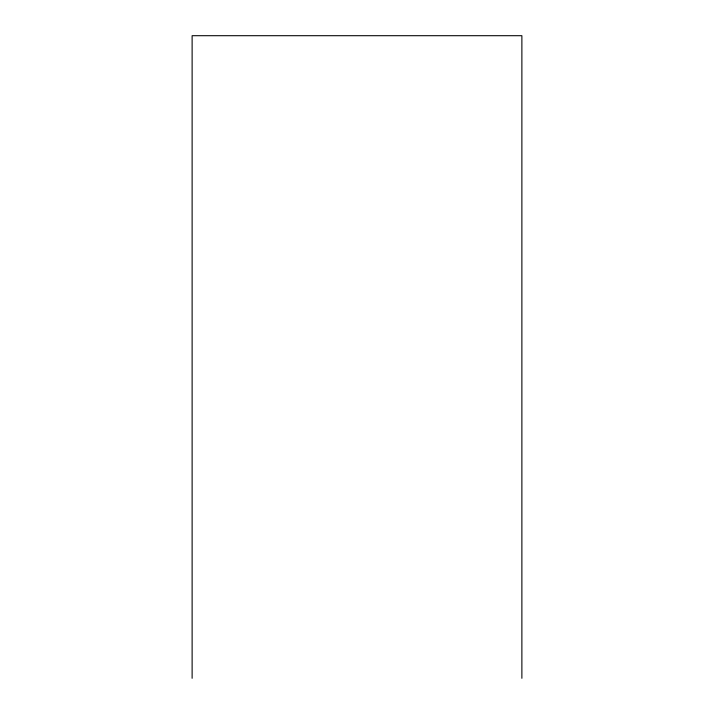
<?xml version="1.0" encoding="UTF-8"?>
<svg xmlns="http://www.w3.org/2000/svg" width="714" height="714" viewBox="0 0 714 714"><rect width="100%" height="100%" fill="white"/><g stroke="black" fill="none" stroke-linecap="round" stroke-linejoin="round"><path stroke-width="1.07" d="M521.88 678.3L521.88 35.7L192.12 35.7L192.12 678.3"/></g></svg>
